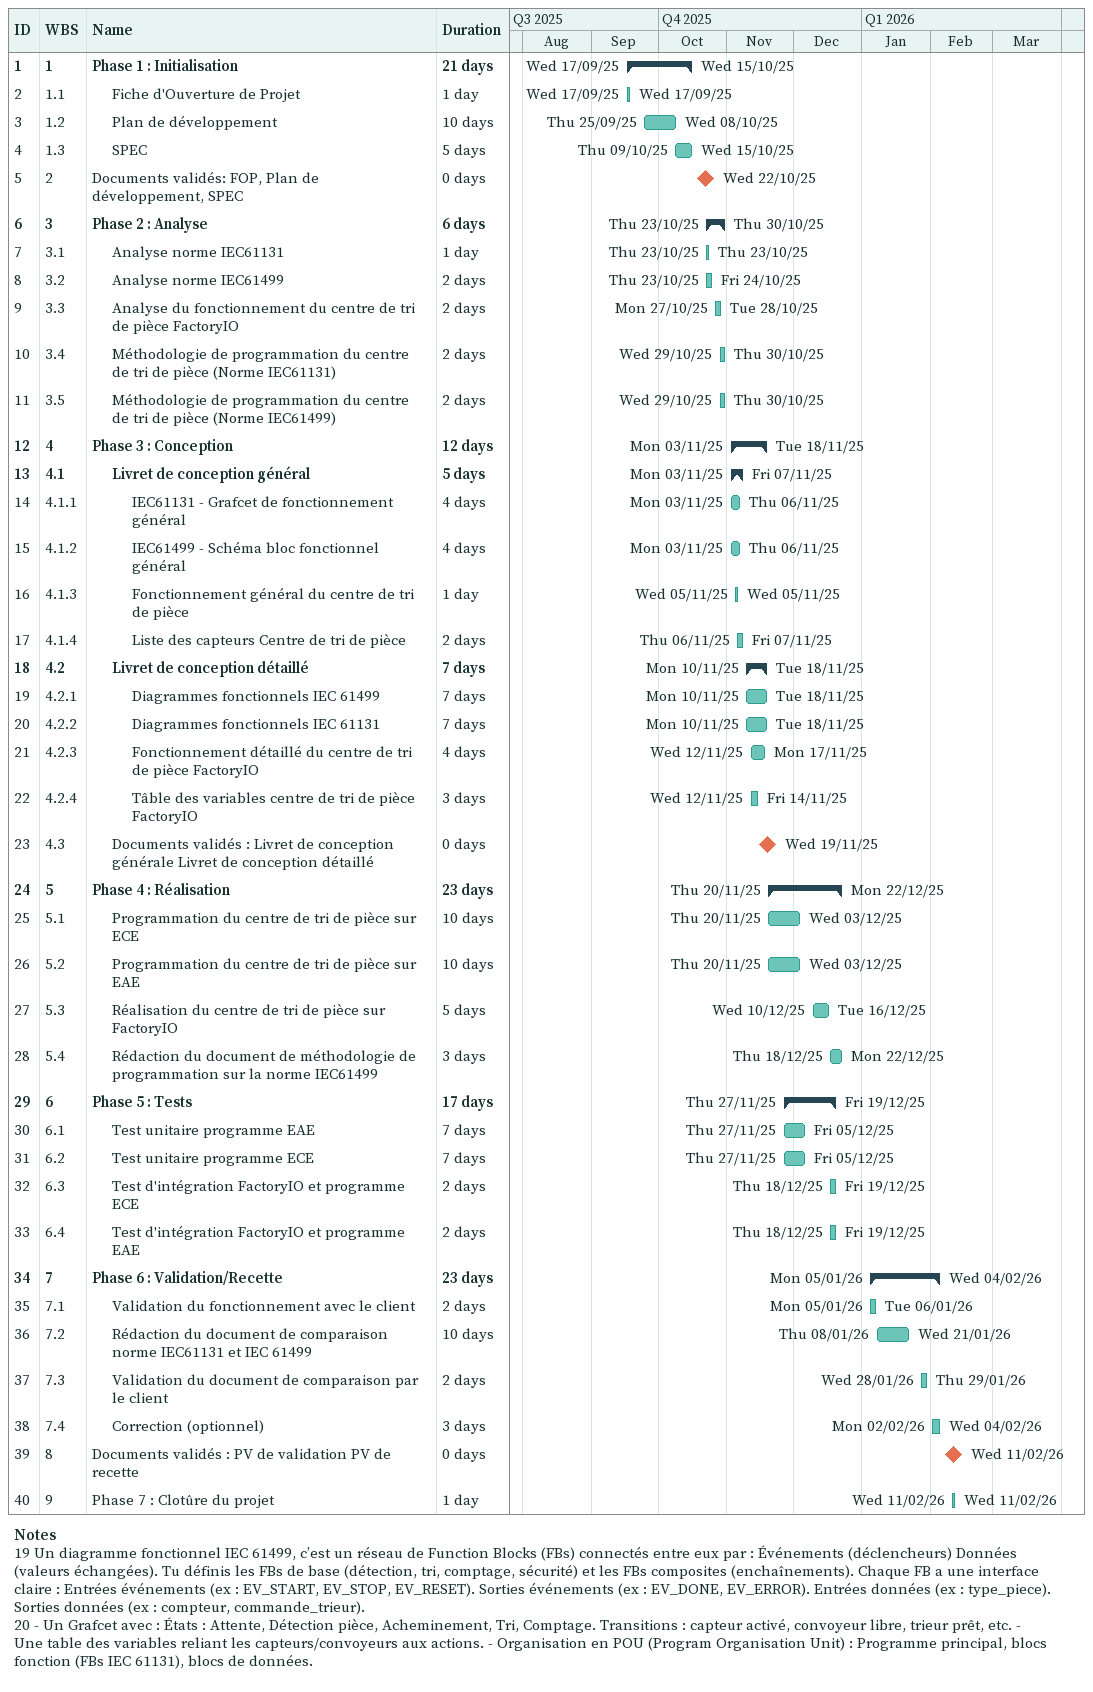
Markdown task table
| ID | WBS | Task | Duration | Start | Finish |
|---|---|---|---|---|---|
| 1 | 1 | **Phase 1 : Initialisation** | 21d | 2025-09-17 | 2025-10-15 |
| 2 | 1.1 | Fiche d'Ouverture de Projet | 1d | 2025-09-17 | 2025-09-17 |
| 3 | 1.2 | Plan de développement | 10d | 2025-09-25 | 2025-10-08 |
| 4 | 1.3 | SPEC | 5d | 2025-10-09 | 2025-10-15 |
| 5 | 2 | Documents validés: FOP, Plan de développement, SPEC | 0d | 2025-10-22 | 2025-10-22 |
| 6 | 3 | **Phase 2 : Analyse** | 6d | 2025-10-23 | 2025-10-30 |
| 7 | 3.1 | Analyse norme IEC61131 | 1d | 2025-10-23 | 2025-10-23 |
| 8 | 3.2 | Analyse norme IEC61499 | 2d | 2025-10-23 | 2025-10-24 |
| 9 | 3.3 | Analyse du fonctionnement du centre de tri de pièce FactoryIO | 2d | 2025-10-27 | 2025-10-28 |
| 10 | 3.4 | Méthodologie de programmation du centre de tri de pièce (Norme IEC61131) | 2d | 2025-10-29 | 2025-10-30 |
| 11 | 3.5 | Méthodologie de programmation du centre de tri de pièce (Norme IEC61499) | 2d | 2025-10-29 | 2025-10-30 |
| 12 | 4 | **Phase 3 : Conception** | 12d | 2025-11-03 | 2025-11-18 |
| 13 | 4.1 | **Livret de conception général** | 5d | 2025-11-03 | 2025-11-07 |
| 14 | 4.1.1 | IEC61131 - Grafcet de fonctionnement général | 4d | 2025-11-03 | 2025-11-06 |
| 15 | 4.1.2 | IEC61499 - Schéma bloc fonctionnel général | 4d | 2025-11-03 | 2025-11-06 |
| 16 | 4.1.3 | Fonctionnement général du centre de tri de pièce | 1d | 2025-11-05 | 2025-11-05 |
| 17 | 4.1.4 | Liste des capteurs Centre de tri de pièce | 2d | 2025-11-06 | 2025-11-07 |
| 18 | 4.2 | **Livret de conception détaillé** | 7d | 2025-11-10 | 2025-11-18 |
| 19 | 4.2.1 | Diagrammes fonctionnels IEC 61499 | 7d | 2025-11-10 | 2025-11-18 |
| 20 | 4.2.2 | Diagrammes fonctionnels IEC 61131 | 7d | 2025-11-10 | 2025-11-18 |
| 21 | 4.2.3 | Fonctionnement détaillé du centre de tri de pièce FactoryIO | 4d | 2025-11-12 | 2025-11-17 |
| 22 | 4.2.4 | Tâble des variables centre de tri de pièce FactoryIO | 3d | 2025-11-12 | 2025-11-14 |
| 23 | 4.3 | Documents validés : Livret de conception générale Livret de conception détaillé | 0d | 2025-11-19 | 2025-11-19 |
| 24 | 5 | **Phase 4 : Réalisation** | 23d | 2025-11-20 | 2025-12-22 |
| 25 | 5.1 | Programmation du centre de tri de pièce sur ECE | 10d | 2025-11-20 | 2025-12-03 |
| 26 | 5.2 | Programmation du centre de tri de pièce sur EAE | 10d | 2025-11-20 | 2025-12-03 |
| 27 | 5.3 | Réalisation du centre de tri de pièce sur FactoryIO | 5d | 2025-12-10 | 2025-12-16 |
| 28 | 5.4 | Rédaction du document de méthodologie de programmation sur la norme IEC61499 | 3d | 2025-12-18 | 2025-12-22 |
| 29 | 6 | **Phase 5 : Tests** | 17d | 2025-11-27 | 2025-12-19 |
| 30 | 6.1 | Test unitaire programme EAE | 7d | 2025-11-27 | 2025-12-05 |
| 31 | 6.2 | Test unitaire programme ECE | 7d | 2025-11-27 | 2025-12-05 |
| 32 | 6.3 | Test d'intégration FactoryIO et programme ECE | 2d | 2025-12-18 | 2025-12-19 |
| 33 | 6.4 | Test d'intégration FactoryIO et programme EAE | 2d | 2025-12-18 | 2025-12-19 |
| 34 | 7 | **Phase 6 : Validation/Recette** | 23d | 2026-01-05 | 2026-02-04 |
| 35 | 7.1 | Validation du fonctionnement avec le client | 2d | 2026-01-05 | 2026-01-06 |
| 36 | 7.2 | Rédaction du document de comparaison norme IEC61131 et IEC 61499 | 10d | 2026-01-08 | 2026-01-21 |
| 37 | 7.3 | Validation du document de comparaison par le client | 2d | 2026-01-28 | 2026-01-29 |
| 38 | 7.4 | Correction (optionnel) | 3d | 2026-02-02 | 2026-02-04 |
| 39 | 8 | Documents validés : PV de validation PV de recette | 0d | 2026-02-11 | 2026-02-11 |
| 40 | 9 | Phase 7 : Clotûre du projet | 1d | 2026-02-11 | 2026-02-11 |

Notes
- 19: Un diagramme fonctionnel IEC 61499, c’est un réseau de Function Blocks (FBs) connectés entre eux par : Événements (déclencheurs) Données (valeurs échangées). Tu définis les FBs de base (détection, tri, comptage, sécurité) et les FBs composites (enchaînements). Chaque FB a une interface claire : Entrées événements (ex : EV_START, EV_STOP, EV_RESET). Sorties événements (ex : EV_DONE, EV_ERROR). Entrées données (ex : type_piece). Sorties données (ex : compteur, commande_trieur).
- 20: - Un Grafcet avec : États : Attente, Détection pièce, Acheminement, Tri, Comptage. Transitions : capteur activé, convoyeur libre, trieur prêt, etc. - Une table des variables reliant les capteurs/convoyeurs aux actions. - Organisation en POU (Program Organisation Unit) : Programme principal, blocs fonction (FBs IEC 61131), blocs de données.
